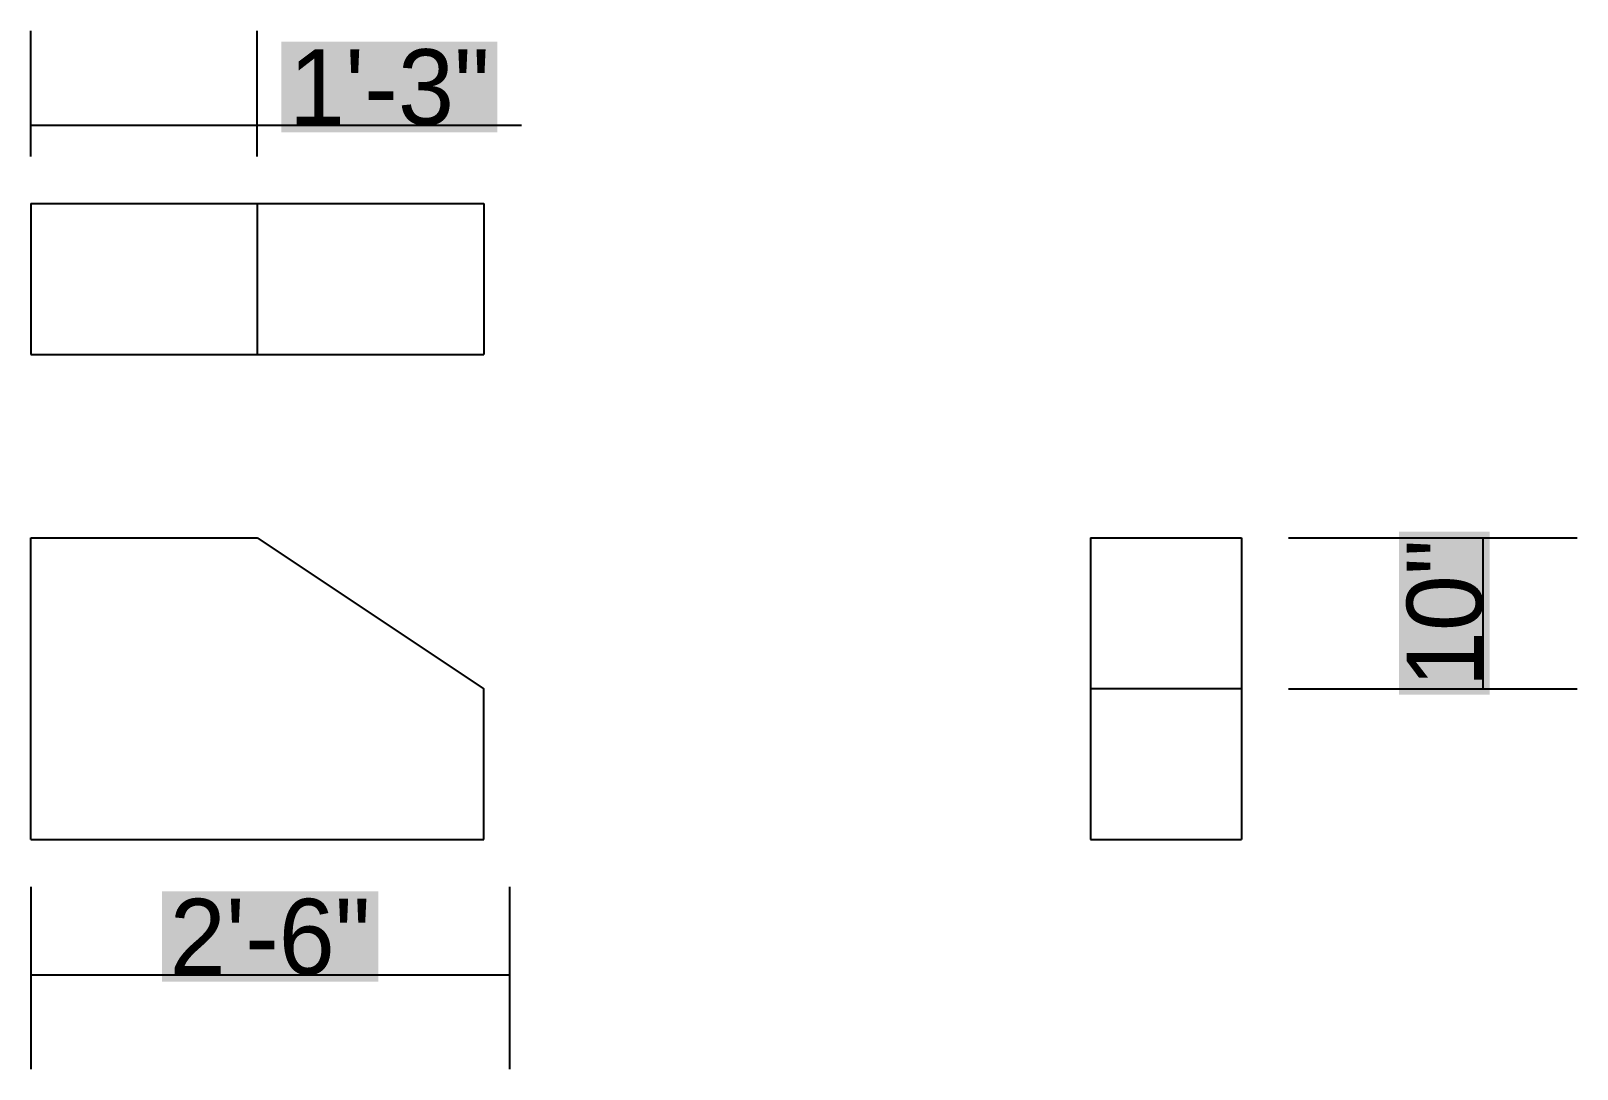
# Model space of a CAD drawing. Header units: millimetres. Extents: x 1541.1 to 1561.6, y 1044.8 to 1058.5.
import ezdxf

# ---------------------------------------------------------------- set-up
doc = ezdxf.new("R2010")
doc.units = ezdxf.units.MM
doc.dimstyles.new('ISO-25', dxfattribs={"dimtxt": 1, "dimasz": 0, "dimexe": 1.25, "dimexo": 0.625, "dimgap": 0, "dimtad": 1, "dimtoh": 1, "dimdec": 0, "dimlfac": 5, "dimrnd": 5, "dimlunit": 3, "dimtxsty": 'Standard', "dimblk1": 'OBLIQUE', "dimblk2": 'OPEN30', "dimsah": 1, "dimcen": 2.5, "dimclrt": 1, "dimadec": 0, "dimazin": 0, "dimtfac": 1, "dimtdec": 0, "dimtmove": 0, "dimatfit": 3, "dimldrblk": 'OBLIQUE', "dimfxl": 1, "dimtfill": 2, "dimtfillclr": 2, "dimarcsym": 0})

# ---------------------------------------------------------------- blocks, each defined once
blk = doc.blocks.new('*D10')
at = {"color": 0, "lineweight": -2}
for p, q in [((1557.775, 1051.804), (1561.597, 1051.804)), ((1560.347, 1051.804), (1560.347, 1049.804)), ((1557.775, 1049.804), (1561.597, 1049.804))]:
    blk.add_line(p, q, dxfattribs=at)
at = {"layer": 'Defpoints', "color": 0}
for p in [(1557.15, 1051.804), (1557.15, 1049.804), (1560.347, 1049.804)]:
    blk.add_point(p, dxfattribs=at)
at = {"color": 1, "insert": (1559.847, 1050.804), "char_height": 1, "attachment_point": 5, "rotation": 90, "bg_fill": 1, "box_fill_scale": 1.1, "bg_fill_color": 2, "bg_fill_transparency": 4522066}
blk.add_mtext('10"', dxfattribs=at)
blk = doc.blocks.new('_Oblique')
at = {"color": 0, "linetype": 'ByBlock', "lineweight": -2}
blk.add_line((-0.5, -0.5), (0.5, 0.5), dxfattribs=at)
blk = doc.blocks.new('_Open30')
at = {"color": 0, "linetype": 'ByBlock', "lineweight": -2}
for p, q in [((-1, 0), (0, 0)), ((0, 0), (-1, 0)), ((0, 0), (-1, 0))]:
    blk.add_line(p, q, dxfattribs=at)
blk = doc.blocks.new('*D11')
at = {"color": 0, "lineweight": -2}
for p, q in [((1541.111, 1056.86), (1541.111, 1058.523)), ((1544.111, 1056.86), (1544.111, 1058.523)), ((1541.111, 1057.273), (1544.111, 1057.273)), ((1544.111, 1057.273), (1547.611, 1057.273))]:
    blk.add_line(p, q, dxfattribs=at)
at = {"layer": 'Defpoints', "color": 0}
for p in [(1544.111, 1057.273), (1541.111, 1056.235), (1544.111, 1056.235)]:
    blk.add_point(p, dxfattribs=at)
at = {"color": 1, "insert": (1545.861, 1057.773), "char_height": 1, "attachment_point": 5, "bg_fill": 1, "box_fill_scale": 1.1, "bg_fill_color": 2, "bg_fill_transparency": 4824236}
blk.add_mtext('1\'-3"', dxfattribs=at)
blk = doc.blocks.new('*D12')
at = {"color": 0, "lineweight": -2}
for p, q in [((1541.111, 1047.179), (1541.111, 1044.762)), ((1547.451, 1047.179), (1547.451, 1044.762)), ((1541.111, 1046.012), (1547.451, 1046.012))]:
    blk.add_line(p, q, dxfattribs=at)
at = {"layer": 'Defpoints', "color": 0}
for p in [(1541.111, 1047.804), (1547.451, 1047.804), (1547.451, 1046.012)]:
    blk.add_point(p, dxfattribs=at)
at = {"color": 1, "insert": (1544.281, 1046.512), "char_height": 1, "attachment_point": 5, "bg_fill": 1, "box_fill_scale": 1.1, "bg_fill_color": 2, "bg_fill_transparency": 4823720}
blk.add_mtext('2\'-6"', dxfattribs=at)

msp = doc.modelspace()

# ---------------------------------------------------------------- linework, layer by layer
for p, q in [((1541.111, 1056.235), (1544.111, 1056.235)), ((1541.111, 1056.235), (1541.111, 1054.235)), ((1544.111, 1056.235), (1544.111, 1054.235)), ((1544.111, 1056.235), (1547.111, 1056.235)), ((1547.111, 1056.235), (1547.111, 1054.235)), ((1541.111, 1054.235), (1544.111, 1054.235)), ((1544.111, 1054.235), (1547.111, 1054.235)), ((1541.111, 1047.804), (1541.111, 1051.804)), ((1541.111, 1051.804), (1544.111, 1051.804)), ((1544.111, 1051.804), (1547.111, 1049.804)), ((1555.15, 1051.804), (1555.15, 1049.804)), ((1555.15, 1051.804), (1557.15, 1051.804)), ((1557.15, 1051.804), (1557.15, 1049.804)), ((1547.111, 1047.804), (1547.111, 1049.804)), ((1557.15, 1049.804), (1555.15, 1049.804)), ((1555.15, 1049.804), (1555.15, 1047.804)), ((1557.15, 1049.804), (1557.15, 1047.804)), ((1541.111, 1047.804), (1547.111, 1047.804)), ((1555.15, 1047.804), (1557.15, 1047.804))]:
    msp.add_line(p, q)

# ---------------------------------------------------------------- dimensions: what is measured, and where the dimension line sits
for base, p1, p2, picture, middle in [((1544.111, 1057.273), (1541.111, 1056.235), (1544.111, 1056.235), '*D11', (1545.861, 1057.773)), ((1547.451, 1046.012), (1541.111, 1047.804), (1547.451, 1047.804), '*D12', (1544.281, 1046.512))]:
    dim = msp.add_linear_dim(base=base, p1=p1, p2=p2, dimstyle='ISO-25')
    dim.commit()
    dim.dimension.update_dxf_attribs({"geometry": picture, "text_midpoint": middle})
dim = msp.add_linear_dim(base=(1560.347, 1049.804), p1=(1557.15, 1051.804), p2=(1557.15, 1049.804), angle=90, dimstyle='ISO-25')
dim.commit()
dim.dimension.update_dxf_attribs({"geometry": '*D10', "text_midpoint": (1559.847, 1050.804)})

doc.saveas('drawing.dxf')
